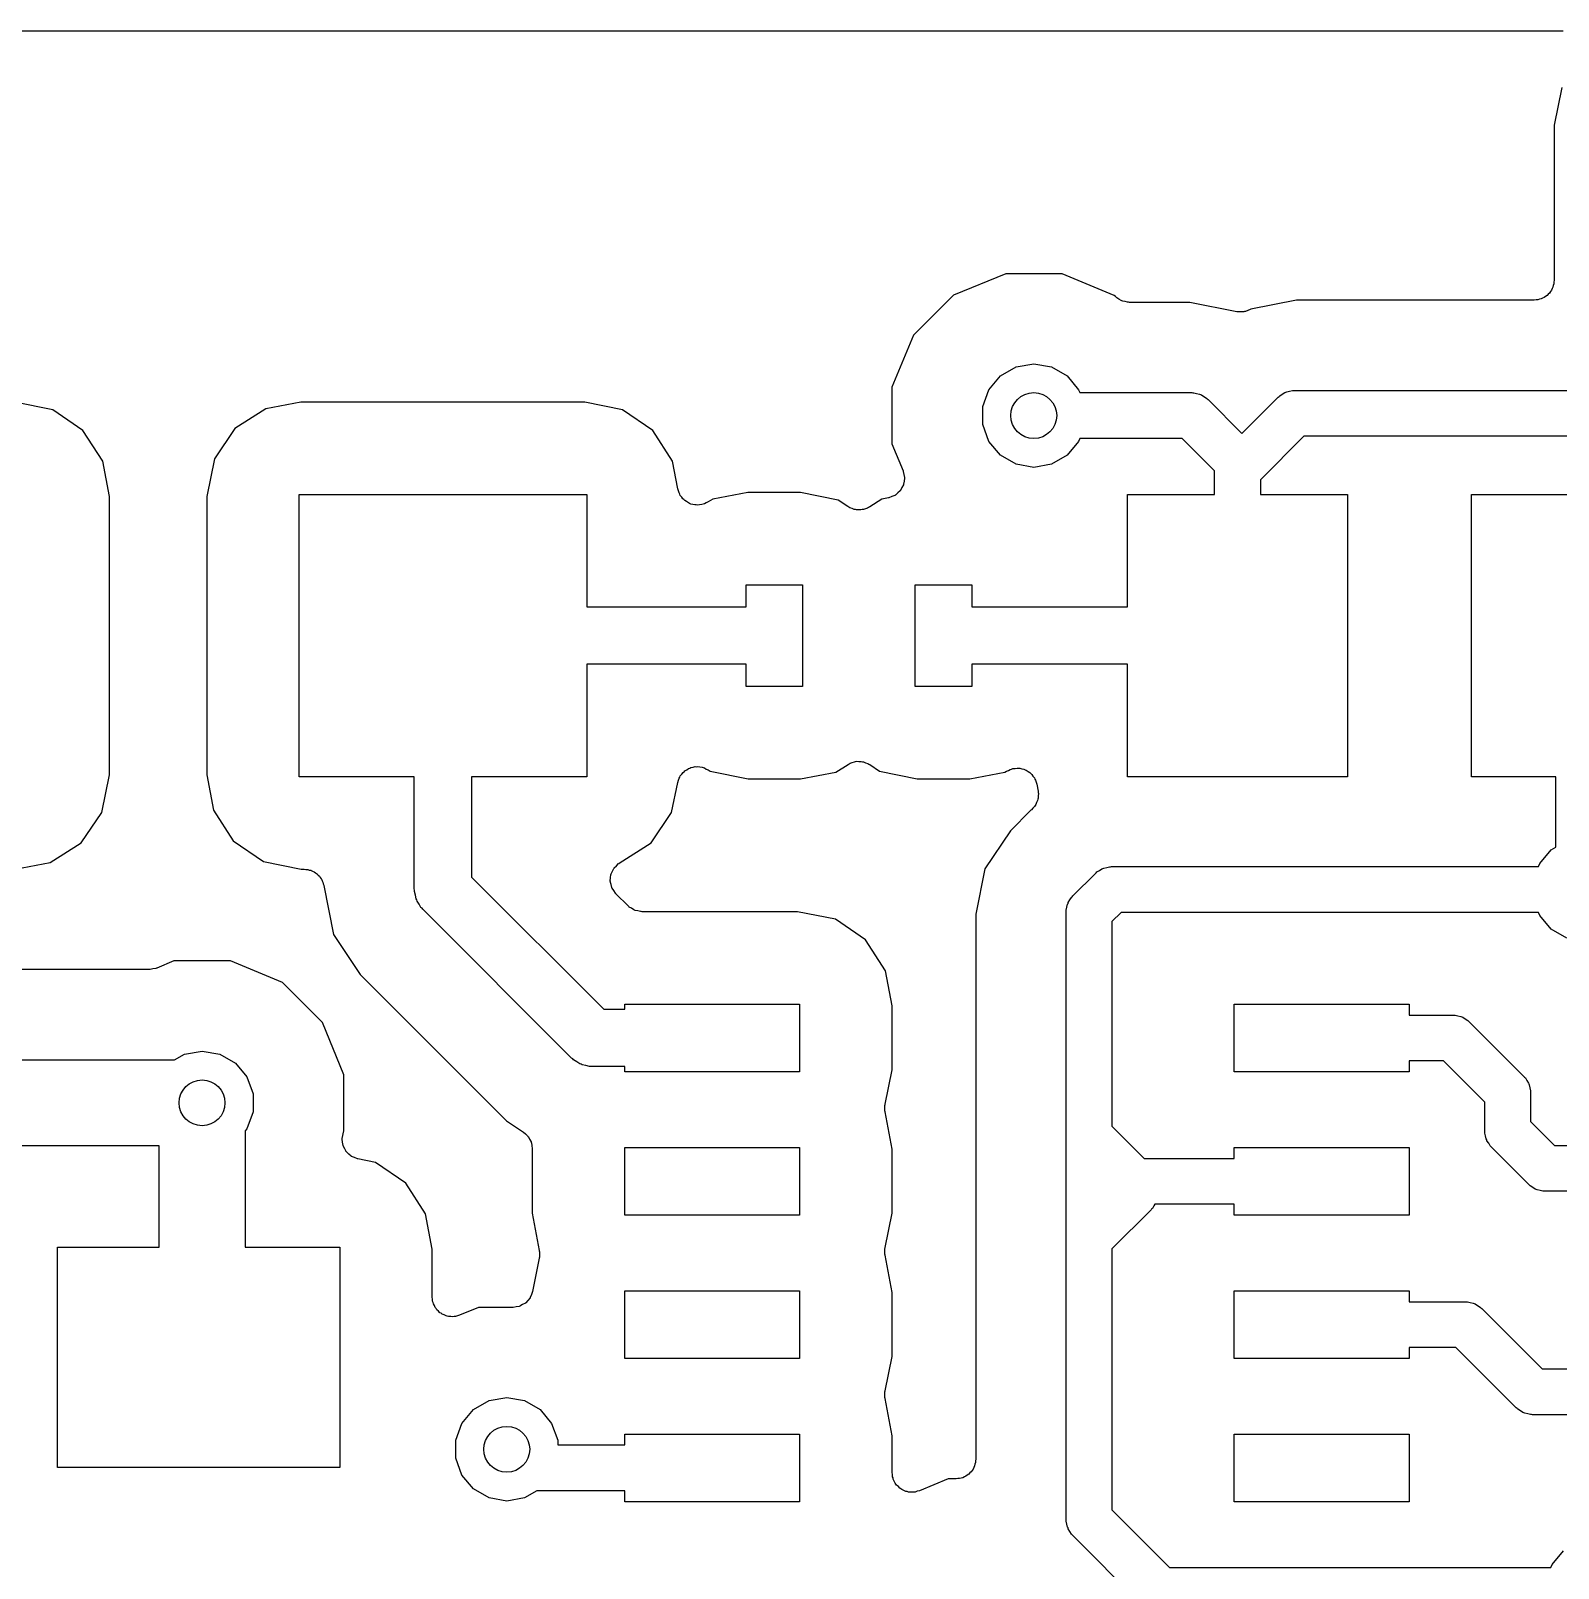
# Model space of a CAD drawing. Extents: x 91.5 to 189.2, y -113.2 to -60.7.
# Drawn here: x 113.86 to 127.4, y -74.74 to -61.12 of the extents above; entities that cross this region are included whole.
import ezdxf

# ---------------------------------------------------------------- set-up
doc = ezdxf.new("R2010")
doc.units = 0
doc.header["$MEASUREMENT"] = 0
doc.layers.add('BLACK', color=7, linetype='CONTINUOUS')

msp = doc.modelspace()

# ---------------------------------------------------------------- linework, layer by layer
at = {"layer": 'Black'}
for p, q in [((108.544, -61.12), (127.44, -61.12)), ((127.429, -61.6227), (127.361, -61.9576)), ((127.361, -61.9576), (127.361, -63.3313)), ((122.501, -63.2726), (122.039, -63.4636)), ((123.001, -63.273), (122.501, -63.2726)), ((123.463, -63.4648), (123.001, -63.273)), ((127.361, -63.3313), (127.358, -63.3464)), ((127.358, -63.3464), (127.358, -63.3618)), ((122.039, -63.4636), (121.685, -63.8169)), ((123.474, -63.4753), (123.463, -63.4648)), ((123.48, -63.4798), (123.474, -63.4753)), ((123.485, -63.4857), (123.48, -63.4798)), ((123.505, -63.4972), (123.485, -63.4857)), ((127.273, -63.4833), (127.259, -63.4885)), ((127.285, -63.4734), (127.273, -63.4833)), ((127.298, -63.4657), (127.285, -63.4734)), ((127.308, -63.454), (127.298, -63.4657)), ((127.32, -63.4441), (127.308, -63.454)), ((127.328, -63.4308), (127.32, -63.4441)), ((127.337, -63.419), (127.328, -63.4308)), ((127.343, -63.4046), (127.337, -63.419)), ((127.35, -63.3913), (127.343, -63.4046)), ((127.353, -63.3762), (127.35, -63.3913)), ((127.358, -63.3618), (127.353, -63.3762)), ((123.523, -63.5103), (123.505, -63.4972)), ((123.531, -63.5123), (123.523, -63.5103)), ((123.538, -63.5162), (123.531, -63.5123)), ((123.56, -63.5202), (123.538, -63.5162)), ((123.582, -63.5261), (123.56, -63.5202)), ((123.59, -63.5254), (123.582, -63.5261)), ((123.598, -63.5268), (123.59, -63.5254)), ((124.133, -63.5268), (123.598, -63.5268)), ((124.55, -63.6098), (124.133, -63.5268)), ((124.558, -63.6099), (124.55, -63.6098)), ((124.565, -63.6121), (124.558, -63.6099)), ((124.588, -63.6106), (124.565, -63.6121)), ((124.611, -63.6111), (124.588, -63.6106)), ((124.618, -63.6086), (124.611, -63.6111)), ((124.626, -63.6081), (124.618, -63.6086)), ((124.647, -63.5989), (124.626, -63.6081)), ((124.668, -63.5915), (124.647, -63.5989)), ((124.674, -63.587), (124.668, -63.5915)), ((125.077, -63.5068), (124.674, -63.587)), ((127.185, -63.5068), (125.077, -63.5068)), ((127.201, -63.5041), (127.185, -63.5068)), ((127.216, -63.5041), (127.201, -63.5041)), ((127.23, -63.4989), (127.216, -63.5041)), ((127.245, -63.4962), (127.23, -63.4989)), ((127.259, -63.4885), (127.245, -63.4962)), ((121.685, -63.8169), (121.493, -64.2788)), ((122.455, -64.1784), (122.593, -64.0987)), ((122.593, -64.0987), (122.75, -64.0711)), ((122.75, -64.0711), (122.907, -64.0987)), ((122.907, -64.0987), (123.045, -64.1784)), ((121.493, -64.2788), (121.493, -64.779)), ((122.298, -64.4503), (122.353, -64.3005)), ((122.353, -64.3005), (122.455, -64.1784)), ((123.045, -64.1784), (123.147, -64.3005)), ((123.147, -64.3005), (123.157, -64.3268)), ((114.057, -64.4787), (113.722, -64.4109)), ((116.256, -64.4109), (115.945, -64.4695)), ((118.772, -64.4109), (116.256, -64.4109)), ((119.107, -64.4787), (118.772, -64.4109)), ((123.157, -64.3268), (124.15, -64.3268)), ((124.15, -64.3268), (124.159, -64.3284)), ((124.159, -64.3284), (124.168, -64.3276)), ((124.168, -64.3276), (124.193, -64.3344)), ((124.193, -64.3344), (124.219, -64.3391)), ((124.219, -64.3391), (124.227, -64.3435)), ((124.227, -64.3435), (124.236, -64.3458)), ((124.236, -64.3458), (124.258, -64.3611)), ((124.258, -64.3611), (124.281, -64.3743)), ((124.281, -64.3743), (124.286, -64.3812)), ((124.286, -64.3812), (124.294, -64.3863)), ((124.294, -64.3863), (124.595, -64.6876)), ((124.595, -64.6876), (124.916, -64.3663)), ((124.916, -64.3663), (124.924, -64.3612)), ((124.924, -64.3612), (124.929, -64.3543)), ((124.929, -64.3543), (124.952, -64.3411)), ((124.952, -64.3411), (124.974, -64.3258)), ((124.974, -64.3258), (124.983, -64.3235)), ((124.983, -64.3235), (124.991, -64.3191)), ((124.991, -64.3191), (125.017, -64.3144)), ((125.017, -64.3144), (125.042, -64.3076)), ((125.042, -64.3076), (125.051, -64.3084)), ((125.051, -64.3084), (125.06, -64.3068)), ((125.06, -64.3068), (128.88, -64.3068)), ((114.325, -64.6613), (114.057, -64.4787)), ((115.945, -64.4695), (115.671, -64.6454)), ((119.375, -64.6613), (119.107, -64.4787)), ((122.298, -64.6097), (122.298, -64.4503)), ((114.5, -64.9346), (114.325, -64.6613)), ((115.671, -64.6454), (115.489, -64.9127)), ((119.55, -64.9346), (119.375, -64.6613)), ((122.353, -64.7595), (122.298, -64.6097)), ((125.144, -64.7132), (124.758, -65.0992)), ((128.796, -64.7132), (125.144, -64.7132)), ((121.493, -64.779), (121.592, -65.0192)), ((122.455, -64.8816), (122.353, -64.7595)), ((123.147, -64.7595), (123.045, -64.8816)), ((123.157, -64.7332), (123.147, -64.7595)), ((124.066, -64.7332), (123.157, -64.7332)), ((124.352, -65.0192), (124.066, -64.7332)), ((114.559, -65.2464), (114.5, -64.9346)), ((115.489, -64.9127), (115.421, -65.2476)), ((119.597, -65.1805), (119.55, -64.9346)), ((122.593, -64.9613), (122.455, -64.8816)), ((122.75, -64.9889), (122.593, -64.9613)), ((122.907, -64.9613), (122.75, -64.9889)), ((123.045, -64.8816), (122.907, -64.9613)), ((121.592, -65.0192), (121.592, -65.022)), ((121.592, -65.022), (121.594, -65.0243)), ((121.594, -65.0243), (121.599, -65.0517)), ((121.601, -65.1117), (121.597, -65.1392)), ((121.599, -65.0517), (121.605, -65.0788)), ((121.605, -65.0842), (121.601, -65.1117)), ((121.605, -65.0788), (121.605, -65.0815)), ((121.605, -65.0815), (121.605, -65.0842)), ((124.352, -65.23), (124.352, -65.0192)), ((124.758, -65.0992), (124.758, -65.23)), ((114.559, -67.7124), (114.559, -65.2464)), ((115.421, -65.2476), (115.421, -67.7136)), ((116.24, -67.73), (116.24, -65.23)), ((116.24, -65.23), (118.79, -65.23)), ((118.79, -65.23), (118.79, -66.226)), ((119.603, -65.1978), (119.597, -65.1805)), ((119.607, -65.2159), (119.603, -65.1978)), ((119.614, -65.2261), (119.607, -65.2159)), ((119.618, -65.2375), (119.614, -65.2261)), ((119.63, -65.2516), (119.618, -65.2375)), ((119.64, -65.2672), (119.63, -65.2516)), ((120.216, -65.2109), (119.905, -65.2695)), ((120.682, -65.2109), (120.216, -65.2109)), ((121.017, -65.2787), (120.682, -65.2109)), ((121.462, -65.2587), (121.405, -65.2695)), ((121.465, -65.2578), (121.462, -65.2587)), ((121.467, -65.2576), (121.465, -65.2578)), ((121.493, -65.247), (121.467, -65.2576)), ((121.519, -65.2372), (121.493, -65.247)), ((121.521, -65.2354), (121.519, -65.2372)), ((121.524, -65.2344), (121.521, -65.2354)), ((121.544, -65.2156), (121.524, -65.2344)), ((121.565, -65.1975), (121.544, -65.2156)), ((121.567, -65.1951), (121.565, -65.1975)), ((121.569, -65.1932), (121.567, -65.1951)), ((121.582, -65.1686), (121.569, -65.1932)), ((121.595, -65.1444), (121.582, -65.1686)), ((121.596, -65.1416), (121.595, -65.1444)), ((121.597, -65.1392), (121.596, -65.1416)), ((123.58, -66.226), (123.58, -65.23)), ((123.58, -65.23), (124.352, -65.23)), ((124.758, -65.23), (125.53, -65.23)), ((125.53, -65.23), (125.53, -67.73)), ((126.63, -67.73), (126.63, -65.23)), ((126.63, -65.23), (128.58, -65.23)), ((119.65, -65.2745), (119.64, -65.2672)), ((119.658, -65.2837), (119.65, -65.2745)), ((119.674, -65.2928), (119.658, -65.2837)), ((119.689, -65.3041), (119.674, -65.2928)), ((119.7, -65.3077), (119.689, -65.3041)), ((119.711, -65.3136), (119.7, -65.3077)), ((119.729, -65.3166), (119.711, -65.3136)), ((119.747, -65.3221), (119.729, -65.3166)), ((119.759, -65.3215), (119.747, -65.3221)), ((119.771, -65.3235), (119.759, -65.3215)), ((119.789, -65.3201), (119.771, -65.3235)), ((119.808, -65.3192), (119.789, -65.3201)), ((119.819, -65.3145), (119.808, -65.3192)), ((119.831, -65.3122), (119.819, -65.3145)), ((119.847, -65.3028), (119.831, -65.3122)), ((119.864, -65.2956), (119.847, -65.3028)), ((119.905, -65.2695), (119.864, -65.2956)), ((121.102, -65.3367), (121.017, -65.2787)), ((121.112, -65.3412), (121.102, -65.3367)), ((121.121, -65.3478), (121.112, -65.3412)), ((121.14, -65.3537), (121.121, -65.3478)), ((121.158, -65.3618), (121.14, -65.3537)), ((121.169, -65.3626), (121.158, -65.3618)), ((121.179, -65.3659), (121.169, -65.3626)), ((121.199, -65.3649), (121.179, -65.3659)), ((121.218, -65.3664), (121.199, -65.3649)), ((121.229, -65.3635), (121.218, -65.3664)), ((121.24, -65.3629), (121.229, -65.3635)), ((121.258, -65.3553), (121.24, -65.3629)), ((121.277, -65.35), (121.258, -65.3553)), ((121.286, -65.3436), (121.277, -65.35)), ((121.296, -65.3394), (121.286, -65.3436)), ((121.405, -65.2695), (121.296, -65.3394)), ((120.2, -66.226), (120.2, -66.03)), ((120.2, -66.03), (120.7, -66.03)), ((120.7, -66.03), (120.7, -66.4355)), ((121.7, -66.4355), (121.7, -66.03)), ((121.7, -66.03), (122.2, -66.03)), ((122.2, -66.03), (122.2, -66.226)), ((118.79, -66.226), (120.2, -66.226)), ((122.2, -66.226), (123.58, -66.226)), ((120.7, -66.4355), (120.7, -66.4359)), ((120.7, -66.4359), (120.7, -66.5241)), ((121.7, -66.4359), (121.7, -66.4355)), ((121.7, -66.5241), (121.7, -66.4359)), ((120.7, -66.5241), (120.7, -66.5245)), ((120.7, -66.5245), (120.7, -66.93)), ((121.7, -66.5245), (121.7, -66.5241)), ((121.7, -66.93), (121.7, -66.5245)), ((120.2, -66.734), (118.79, -66.734)), ((118.79, -66.734), (118.79, -67.73)), ((120.2, -66.93), (120.2, -66.734)), ((123.58, -66.734), (122.2, -66.734)), ((122.2, -66.734), (122.2, -66.93)), ((123.58, -67.73), (123.58, -66.734)), ((120.7, -66.93), (120.2, -66.93)), ((122.2, -66.93), (121.7, -66.93)), ((119.618, -67.7235), (119.631, -67.7087)), ((119.631, -67.7087), (119.642, -67.6924)), ((119.642, -67.6924), (119.651, -67.686)), ((119.651, -67.686), (119.658, -67.6778)), ((119.658, -67.6778), (119.675, -67.6684)), ((119.675, -67.6684), (119.691, -67.6569)), ((119.691, -67.6569), (119.702, -67.6539)), ((119.702, -67.6539), (119.712, -67.6487)), ((119.712, -67.6487), (119.731, -67.6457)), ((119.731, -67.6457), (119.75, -67.6404)), ((119.75, -67.6404), (119.761, -67.6412)), ((119.761, -67.6412), (119.772, -67.6396)), ((119.772, -67.6396), (119.791, -67.6435)), ((119.791, -67.6435), (119.811, -67.645)), ((119.811, -67.645), (119.821, -67.6495)), ((119.821, -67.6495), (119.832, -67.6517)), ((119.832, -67.6517), (119.848, -67.662)), ((119.848, -67.662), (119.866, -67.6702)), ((119.866, -67.6702), (119.883, -67.6813)), ((119.883, -67.6813), (120.218, -67.7491)), ((120.684, -67.7491), (120.995, -67.6905)), ((120.995, -67.6905), (121.104, -67.6206)), ((121.104, -67.6206), (121.114, -67.6164)), ((121.114, -67.6164), (121.123, -67.61)), ((121.123, -67.61), (121.142, -67.6047)), ((121.142, -67.6047), (121.16, -67.5971)), ((121.16, -67.5971), (121.171, -67.5965)), ((121.171, -67.5965), (121.182, -67.5936)), ((121.182, -67.5936), (121.201, -67.5951)), ((121.201, -67.5951), (121.221, -67.5941)), ((121.221, -67.5941), (121.231, -67.5974)), ((121.231, -67.5974), (121.242, -67.5982)), ((121.242, -67.5982), (121.26, -67.6063)), ((121.26, -67.6063), (121.279, -67.6122)), ((121.279, -67.6122), (121.288, -67.6188)), ((121.288, -67.6188), (121.298, -67.6233)), ((121.298, -67.6233), (121.383, -67.6813)), ((121.383, -67.6813), (121.718, -67.7491)), ((122.184, -67.7491), (122.495, -67.6905)), ((122.495, -67.6905), (122.509, -67.6816)), ((122.509, -67.6816), (122.526, -67.6744)), ((122.526, -67.6744), (122.542, -67.665)), ((122.542, -67.665), (122.554, -67.6627)), ((122.554, -67.6627), (122.565, -67.658)), ((122.565, -67.658), (122.584, -67.6571)), ((122.584, -67.6571), (122.602, -67.6537)), ((122.602, -67.6537), (122.614, -67.6557)), ((122.614, -67.6557), (122.626, -67.6551)), ((122.626, -67.6551), (122.644, -67.6606)), ((122.644, -67.6606), (122.662, -67.6636)), ((122.662, -67.6636), (122.673, -67.6696)), ((122.673, -67.6696), (122.684, -67.6732)), ((122.684, -67.6732), (122.699, -67.6844)), ((122.699, -67.6844), (122.715, -67.6935)), ((122.715, -67.6935), (122.723, -67.7027)), ((122.723, -67.7027), (122.733, -67.7101)), ((122.733, -67.7101), (122.743, -67.7257)), ((114.491, -68.0473), (114.559, -67.7124)), ((115.421, -67.7136), (115.48, -68.0254)), ((117.261, -67.73), (116.24, -67.73)), ((117.261, -68.725), (117.261, -67.73)), ((118.79, -67.73), (117.769, -67.73)), ((117.769, -67.73), (117.769, -68.6198)), ((119.541, -68.0473), (119.595, -67.7802)), ((119.595, -67.7802), (119.603, -67.7618)), ((119.603, -67.7618), (119.607, -67.7427)), ((119.607, -67.7427), (119.614, -67.7337)), ((119.614, -67.7337), (119.618, -67.7235)), ((120.218, -67.7491), (120.684, -67.7491)), ((121.718, -67.7491), (122.184, -67.7491)), ((122.743, -67.7257), (122.755, -67.7397)), ((122.755, -67.7397), (122.759, -67.7511)), ((122.759, -67.7511), (122.766, -67.7613)), ((122.766, -67.7613), (122.77, -67.7794)), ((122.77, -67.7794), (122.777, -67.7968)), ((122.777, -67.7968), (122.788, -67.858)), ((125.53, -67.73), (123.58, -67.73)), ((127.376, -67.73), (126.63, -67.73)), ((127.376, -68.3548), (127.376, -67.73)), ((122.769, -67.9765), (122.762, -67.9847)), ((122.775, -67.9576), (122.769, -67.9765)), ((122.784, -67.9396), (122.775, -67.9576)), ((122.785, -67.929), (122.784, -67.9396)), ((122.789, -67.919), (122.785, -67.929)), ((122.788, -67.858), (122.788, -67.8687)), ((122.788, -67.8687), (122.791, -67.879)), ((122.791, -67.879), (122.789, -67.8989)), ((122.789, -67.8989), (122.789, -67.919)), ((114.309, -68.3146), (114.491, -68.0473)), ((115.48, -68.0254), (115.655, -68.2987)), ((119.359, -68.3146), (119.541, -68.0473)), ((122.724, -68.027), (122.543, -68.2084)), ((122.73, -68.0236), (122.724, -68.027)), ((122.743, -68.0081), (122.73, -68.0236)), ((122.757, -67.9943), (122.743, -68.0081)), ((122.762, -67.9847), (122.757, -67.9943)), ((122.543, -68.2084), (122.316, -68.5474)), ((114.035, -68.4905), (114.309, -68.3146)), ((115.655, -68.2987), (115.923, -68.4813)), ((119.077, -68.4957), (119.359, -68.3146)), ((127.233, -68.5005), (127.335, -68.3784)), ((127.335, -68.3784), (127.376, -68.3548)), ((113.724, -68.5491), (114.035, -68.4905)), ((115.923, -68.4813), (116.258, -68.5491)), ((119.032, -68.5371), (119.052, -68.5187)), ((119.052, -68.5187), (119.071, -68.4996)), ((119.071, -68.4996), (119.075, -68.4981)), ((119.075, -68.4981), (119.077, -68.4957)), ((123.397, -68.5344), (123.422, -68.5276)), ((123.422, -68.5276), (123.431, -68.5284)), ((123.431, -68.5284), (123.44, -68.5268)), ((123.44, -68.5268), (127.223, -68.5268)), ((127.223, -68.5268), (127.233, -68.5005)), ((116.258, -68.5491), (116.285, -68.5491)), ((116.285, -68.5491), (116.301, -68.5518)), ((116.301, -68.5518), (116.316, -68.5518)), ((116.316, -68.5518), (116.33, -68.557)), ((116.33, -68.557), (116.331, -68.5571)), ((116.331, -68.5571), (116.342, -68.5588)), ((116.342, -68.5588), (116.343, -68.5592)), ((116.343, -68.5592), (116.346, -68.5597)), ((116.346, -68.5597), (116.359, -68.5674)), ((116.359, -68.5674), (116.373, -68.5726)), ((116.373, -68.5726), (116.385, -68.5824)), ((116.385, -68.5824), (116.395, -68.5881)), ((116.395, -68.5881), (116.396, -68.5888)), ((116.396, -68.5888), (116.398, -68.5902)), ((116.398, -68.5902), (116.408, -68.6019)), ((116.408, -68.6019), (116.42, -68.6118)), ((116.42, -68.6118), (116.427, -68.6246)), ((116.427, -68.6246), (116.436, -68.634)), ((116.436, -68.634), (116.436, -68.635)), ((116.436, -68.635), (116.437, -68.6369)), ((116.437, -68.6369), (116.443, -68.6513)), ((116.443, -68.6513), (116.45, -68.6646)), ((116.45, -68.6646), (116.453, -68.6785)), ((117.769, -68.6198), (118.94, -69.791)), ((118.997, -68.6518), (119, -68.6249)), ((118.998, -68.6552), (118.997, -68.6518)), ((118.997, -68.6586), (118.998, -68.6552)), ((119.004, -68.6848), (118.997, -68.6586)), ((119, -68.6249), (119.003, -68.5979)), ((119.003, -68.5979), (119.004, -68.5948)), ((119.004, -68.5913), (119.017, -68.5672)), ((119.004, -68.5948), (119.004, -68.5913)), ((119.017, -68.5672), (119.028, -68.5427)), ((119.028, -68.5427), (119.031, -68.5402)), ((119.031, -68.5402), (119.032, -68.5371)), ((122.316, -68.5474), (122.237, -68.9473)), ((123.096, -68.7863), (123.296, -68.5863)), ((123.296, -68.5863), (123.304, -68.5812)), ((123.304, -68.5812), (123.309, -68.5743)), ((123.309, -68.5743), (123.332, -68.5611)), ((123.332, -68.5611), (123.354, -68.5458)), ((123.354, -68.5458), (123.363, -68.5435)), ((123.363, -68.5435), (123.371, -68.5391)), ((123.371, -68.5391), (123.397, -68.5344)), ((116.453, -68.6785), (116.458, -68.6908)), ((116.458, -68.6908), (116.458, -68.6939)), ((116.458, -68.6939), (116.458, -68.6941)), ((116.458, -68.6941), (116.458, -68.6943)), ((116.458, -68.6943), (116.544, -69.127)), ((117.263, -68.736), (117.261, -68.725)), ((117.262, -68.7471), (117.263, -68.736)), ((117.271, -68.7792), (117.262, -68.7471)), ((117.276, -68.8119), (117.271, -68.7792)), ((119.01, -68.7112), (119.004, -68.6848)), ((119.012, -68.7141), (119.01, -68.7112)), ((119.013, -68.7175), (119.012, -68.7141)), ((119.029, -68.7397), (119.013, -68.7175)), ((119.043, -68.7625), (119.029, -68.7397)), ((119.046, -68.7646), (119.043, -68.7625)), ((119.048, -68.7674), (119.046, -68.7646)), ((119.155, -68.8745), (119.048, -68.7674)), ((123.071, -68.8224), (123.084, -68.7994)), ((123.084, -68.7994), (123.091, -68.7936)), ((123.091, -68.7936), (123.096, -68.7863)), ((117.282, -68.8216), (117.276, -68.8119)), ((117.285, -68.8323), (117.282, -68.8216)), ((117.304, -68.8595), (117.285, -68.8323)), ((117.32, -68.8883), (117.304, -68.8595)), ((117.329, -68.8955), (117.32, -68.8883)), ((117.335, -68.9046), (117.329, -68.8955)), ((118.655, -70.2246), (117.335, -68.9046)), ((119.161, -68.8789), (119.155, -68.8745)), ((119.166, -68.8848), (119.161, -68.8789)), ((119.186, -68.8963), (119.166, -68.8848)), ((119.205, -68.9094), (119.186, -68.8963)), ((119.212, -68.9114), (119.205, -68.9094)), ((119.219, -68.9153), (119.212, -68.9114)), ((119.242, -68.9193), (119.219, -68.9153)), ((119.264, -68.9252), (119.242, -68.9193)), ((119.272, -68.9245), (119.264, -68.9252)), ((119.279, -68.9259), (119.272, -68.9245)), ((120.657, -68.9259), (119.279, -68.9259)), ((120.992, -68.9937), (120.657, -68.9259)), ((123.037, -68.93), (123.038, -68.9212)), ((123.037, -70.91), (123.037, -68.93)), ((123.038, -68.9123), (123.044, -68.8867)), ((123.038, -68.9212), (123.038, -68.9123)), ((123.044, -68.8867), (123.049, -68.8605)), ((123.049, -68.8605), (123.054, -68.8528)), ((123.054, -68.8528), (123.056, -68.8441)), ((123.056, -68.8441), (123.071, -68.8224)), ((123.524, -68.9332), (123.443, -69.0142)), ((127.223, -68.9332), (123.524, -68.9332)), ((127.233, -68.9595), (127.223, -68.9332)), ((121.26, -69.1763), (120.992, -68.9937)), ((122.237, -68.9473), (122.237, -73.7771)), ((123.443, -69.0142), (123.443, -70.8258)), ((127.335, -69.0816), (127.233, -68.9595)), ((116.544, -69.127), (116.782, -69.4825)), ((121.435, -69.4496), (121.26, -69.1763)), ((127.473, -69.1613), (127.335, -69.0816)), ((114.911, -69.439), (112.169, -69.439)), ((114.915, -69.4383), (114.911, -69.439)), ((114.919, -69.4388), (114.915, -69.4383)), ((114.945, -69.4331), (114.919, -69.4388)), ((114.971, -69.4284), (114.945, -69.4331)), ((114.975, -69.4265), (114.971, -69.4284)), ((114.978, -69.4257), (114.975, -69.4265)), ((115.131, -69.3626), (114.978, -69.4257)), ((115.631, -69.363), (115.131, -69.3626)), ((116.093, -69.5548), (115.631, -69.363)), ((121.494, -69.7614), (121.435, -69.4496)), ((116.446, -69.9088), (116.093, -69.5548)), ((116.782, -69.4825), (118.077, -70.7781)), ((119.125, -69.791), (119.125, -69.745)), ((119.125, -69.745), (120.675, -69.745)), ((120.675, -69.745), (120.675, -70.345)), ((124.525, -70.345), (124.525, -69.745)), ((124.525, -69.745), (126.075, -69.745)), ((126.075, -69.745), (126.075, -69.8418)), ((118.94, -69.791), (119.125, -69.791)), ((121.494, -70.3274), (121.494, -69.7614)), ((126.075, -69.8418), (126.465, -69.8418)), ((126.465, -69.8418), (126.474, -69.8434)), ((126.474, -69.8434), (126.483, -69.8426)), ((126.483, -69.8426), (126.508, -69.8494)), ((126.508, -69.8494), (126.534, -69.8541)), ((126.534, -69.8541), (126.542, -69.8585)), ((126.542, -69.8585), (126.551, -69.8608)), ((126.551, -69.8608), (126.573, -69.8761)), ((126.573, -69.8761), (126.596, -69.8893)), ((126.596, -69.8893), (126.601, -69.8962)), ((116.637, -70.371), (116.446, -69.9088)), ((126.601, -69.8962), (126.609, -69.9013)), ((126.609, -69.9013), (127.094, -70.3863)), ((115.223, -70.1887), (115.38, -70.1611)), ((115.38, -70.1611), (115.537, -70.1887)), ((111.2, -70.239), (115.136, -70.239)), ((115.136, -70.239), (115.223, -70.1887)), ((115.537, -70.1887), (115.675, -70.2684)), ((115.675, -70.2684), (115.777, -70.3905)), ((118.665, -70.231), (118.655, -70.2246)), ((118.672, -70.2396), (118.665, -70.231)), ((118.7, -70.2562), (118.672, -70.2396)), ((118.728, -70.2752), (118.7, -70.2562)), ((118.738, -70.2781), (118.728, -70.2752)), ((118.748, -70.2837), (118.738, -70.2781)), ((118.781, -70.2894), (118.748, -70.2837)), ((118.813, -70.298), (118.781, -70.2894)), ((118.824, -70.2971), (118.813, -70.298)), ((118.835, -70.299), (118.824, -70.2971)), ((119.125, -70.299), (118.835, -70.299)), ((119.125, -70.345), (119.125, -70.299)), ((126.381, -70.2482), (126.075, -70.2482)), ((126.075, -70.2482), (126.075, -70.345)), ((126.747, -70.6142), (126.381, -70.2482)), ((115.777, -70.3905), (115.832, -70.5403)), ((116.637, -70.8712), (116.637, -70.371)), ((120.675, -70.345), (119.125, -70.345)), ((121.432, -70.6329), (121.494, -70.3274)), ((126.075, -70.345), (124.525, -70.345)), ((127.094, -70.3863), (127.099, -70.3936)), ((127.099, -70.3936), (127.106, -70.3994)), ((127.106, -70.3994), (127.119, -70.4224)), ((127.119, -70.4224), (127.134, -70.4441)), ((115.832, -70.5403), (115.832, -70.6997)), ((127.134, -70.4441), (127.136, -70.4528)), ((127.136, -70.4528), (127.141, -70.4605)), ((127.141, -70.4605), (127.146, -70.4866)), ((127.146, -70.4866), (127.152, -70.5123)), ((127.152, -70.5123), (127.152, -70.5212)), ((127.152, -70.5212), (127.153, -70.53)), ((127.153, -70.53), (127.153, -70.7858)), ((115.832, -70.6997), (115.777, -70.8495)), ((121.431, -70.6392), (121.432, -70.6361)), ((121.431, -70.6665), (121.431, -70.6392)), ((121.431, -70.6938), (121.431, -70.6665)), ((121.432, -70.6969), (121.431, -70.6938)), ((121.432, -70.6361), (121.432, -70.6329)), ((121.432, -70.7002), (121.432, -70.6969)), ((121.494, -71.0314), (121.432, -70.7002)), ((126.747, -70.87), (126.747, -70.6142)), ((118.077, -70.7781), (118.228, -70.8786)), ((123.443, -70.8258), (123.729, -71.1118)), ((127.153, -70.7858), (127.364, -70.9968)), ((115.777, -70.8495), (115.761, -70.8691)), ((115.761, -70.8691), (115.761, -71.9)), ((116.621, -70.9373), (116.627, -70.9092)), ((116.621, -70.939), (116.621, -70.9373)), ((116.621, -70.9407), (116.621, -70.939)), ((116.625, -70.9692), (116.621, -70.9407)), ((116.629, -70.9978), (116.625, -70.9692)), ((116.627, -70.9092), (116.633, -70.881)), ((116.633, -70.881), (116.634, -70.8795)), ((116.634, -70.8778), (116.637, -70.8712)), ((116.634, -70.8795), (116.634, -70.8778)), ((118.228, -70.8786), (118.246, -70.8957)), ((118.246, -70.8957), (118.265, -70.9117)), ((118.265, -70.9117), (118.268, -70.9167)), ((118.268, -70.9167), (118.272, -70.9207)), ((118.272, -70.9207), (118.283, -70.943)), ((118.283, -70.943), (118.295, -70.9645)), ((118.295, -70.9645), (118.296, -70.9702)), ((118.296, -70.9702), (118.299, -70.9754)), ((118.299, -70.9754), (118.302, -71)), ((123.037, -71.83), (123.037, -70.91)), ((126.748, -70.8788), (126.747, -70.87)), ((126.748, -70.8877), (126.748, -70.8788)), ((126.754, -70.9133), (126.748, -70.8877)), ((126.759, -70.9395), (126.754, -70.9133)), ((126.764, -70.9472), (126.759, -70.9395)), ((126.766, -70.9559), (126.764, -70.9472)), ((126.781, -70.9776), (126.766, -70.9559)), ((126.794, -71.0006), (126.781, -70.9776)), ((114.999, -71.001), (111.2, -71.001)), ((114.999, -71.9), (114.999, -71.001)), ((116.63, -70.9993), (116.629, -70.9978)), ((116.63, -71.001), (116.63, -70.9993)), ((116.644, -71.0263), (116.63, -71.001)), ((116.657, -71.0519), (116.644, -71.0263)), ((116.658, -71.053), (116.657, -71.0519)), ((116.659, -71.0545), (116.658, -71.053)), ((116.681, -71.0736), (116.659, -71.0545)), ((116.702, -71.0931), (116.681, -71.0736)), ((116.703, -71.0937), (116.702, -71.0931)), ((116.705, -71.0949), (116.703, -71.0937)), ((116.732, -71.1054), (116.705, -71.0949)), ((116.758, -71.1164), (116.732, -71.1054)), ((116.76, -71.1165), (116.758, -71.1164)), ((116.761, -71.1171), (116.76, -71.1165)), ((118.302, -71), (118.306, -71.0245)), ((118.306, -71.0245), (118.306, -71.5986)), ((119.125, -71.615), (119.125, -71.015)), ((119.125, -71.015), (120.675, -71.015)), ((120.675, -71.015), (120.675, -71.615)), ((121.494, -71.5974), (121.494, -71.0314)), ((123.729, -71.1118), (124.525, -71.1118)), ((124.525, -71.1118), (124.525, -71.015)), ((124.525, -71.015), (126.075, -71.015)), ((126.075, -71.015), (126.075, -71.615)), ((126.801, -71.0064), (126.794, -71.0006)), ((126.806, -71.0137), (126.801, -71.0064)), ((127.136, -71.3437), (126.806, -71.0137)), ((127.364, -70.9968), (128, -70.9968)), ((116.917, -71.1487), (116.761, -71.1171)), ((117.185, -71.3313), (116.917, -71.1487)), ((117.36, -71.6046), (117.185, -71.3313)), ((127.144, -71.3488), (127.136, -71.3437)), ((127.149, -71.3557), (127.144, -71.3488)), ((127.172, -71.3689), (127.149, -71.3557)), ((127.194, -71.3842), (127.172, -71.3689)), ((127.203, -71.3865), (127.194, -71.3842)), ((127.211, -71.3909), (127.203, -71.3865)), ((123.824, -71.5182), (123.814, -71.5326)), ((124.525, -71.5182), (123.824, -71.5182)), ((124.525, -71.615), (124.525, -71.5182)), ((127.237, -71.3956), (127.211, -71.3909)), ((127.262, -71.4024), (127.237, -71.3956)), ((127.271, -71.4016), (127.262, -71.4024)), ((127.28, -71.4032), (127.271, -71.4016)), ((128, -71.4032), (127.28, -71.4032)), ((117.419, -71.9164), (117.36, -71.6046)), ((118.306, -71.5986), (118.368, -71.9298)), ((120.675, -71.615), (119.125, -71.615)), ((121.432, -71.9029), (121.494, -71.5974)), ((123.789, -71.5687), (123.443, -71.9142)), ((123.794, -71.5614), (123.789, -71.5687)), ((123.801, -71.5556), (123.794, -71.5614)), ((123.814, -71.5326), (123.801, -71.5556)), ((126.075, -71.615), (124.525, -71.615)), ((114.1, -73.85), (114.1, -71.9)), ((114.1, -71.9), (114.999, -71.9)), ((115.761, -71.9), (116.6, -71.9)), ((116.6, -71.9), (116.6, -73.85)), ((117.419, -72.3404), (117.419, -71.9164)), ((118.368, -71.9298), (118.368, -71.9331)), ((118.368, -71.9331), (118.369, -71.9362)), ((121.431, -71.9092), (121.432, -71.9061)), ((121.431, -71.9365), (121.431, -71.9092)), ((121.432, -71.9061), (121.432, -71.9029)), ((123.037, -74.31), (123.037, -71.83)), ((123.443, -71.9142), (123.443, -74.2258)), ((118.368, -71.9971), (118.308, -72.2922)), ((118.369, -71.9908), (118.368, -71.9939)), ((118.368, -71.9939), (118.368, -71.9971)), ((118.369, -71.9362), (118.369, -71.9635)), ((118.369, -71.9635), (118.369, -71.9908)), ((121.431, -71.9638), (121.431, -71.9365)), ((121.432, -71.9669), (121.431, -71.9638)), ((121.432, -71.9702), (121.432, -71.9669)), ((121.494, -72.3014), (121.432, -71.9702)), ((117.422, -72.3592), (117.419, -72.3404)), ((118.298, -72.3186), (118.288, -72.3452)), ((118.308, -72.2922), (118.298, -72.3186)), ((119.125, -72.885), (119.125, -72.285)), ((119.125, -72.285), (120.675, -72.285)), ((120.675, -72.285), (120.675, -72.885)), ((121.494, -72.8674), (121.494, -72.3014)), ((124.525, -72.885), (124.525, -72.285)), ((124.525, -72.285), (126.075, -72.285)), ((126.075, -72.285), (126.075, -72.3818)), ((117.423, -72.3782), (117.422, -72.3592)), ((117.428, -72.389), (117.423, -72.3782)), ((117.43, -72.4004), (117.428, -72.389)), ((117.439, -72.4169), (117.43, -72.4004)), ((117.447, -72.4345), (117.439, -72.4169)), ((117.454, -72.4431), (117.447, -72.4345)), ((117.46, -72.4532), (117.454, -72.4431)), ((117.475, -72.4654), (117.46, -72.4532)), ((117.488, -72.4795), (117.475, -72.4654)), ((117.831, -72.4326), (117.662, -72.5026)), ((118.136, -72.4328), (117.831, -72.4326)), ((118.164, -72.4279), (118.136, -72.4328)), ((118.192, -72.4237), (118.164, -72.4279)), ((118.194, -72.4227), (118.192, -72.4237)), ((118.196, -72.4223), (118.194, -72.4227)), ((118.22, -72.4082), (118.196, -72.4223)), ((118.245, -72.3946), (118.22, -72.4082)), ((118.247, -72.393), (118.245, -72.3946)), ((118.249, -72.3919), (118.247, -72.393)), ((118.267, -72.3702), (118.249, -72.3919)), ((118.286, -72.3489), (118.267, -72.3702)), ((118.287, -72.3469), (118.286, -72.3489)), ((118.288, -72.3452), (118.287, -72.3469)), ((126.075, -72.3818), (126.575, -72.3818)), ((126.575, -72.3818), (126.584, -72.3834)), ((126.584, -72.3834), (126.593, -72.3826)), ((126.593, -72.3826), (126.618, -72.3894)), ((126.618, -72.3894), (126.644, -72.3941)), ((126.644, -72.3941), (126.652, -72.3985)), ((126.652, -72.3985), (126.661, -72.4008)), ((126.661, -72.4008), (126.683, -72.4161)), ((126.683, -72.4161), (126.706, -72.4293)), ((126.706, -72.4293), (126.711, -72.4362)), ((126.711, -72.4362), (126.719, -72.4413)), ((126.719, -72.4413), (127.254, -72.9768)), ((117.498, -72.4849), (117.488, -72.4795)), ((117.507, -72.4924), (117.498, -72.4849)), ((117.525, -72.4989), (117.507, -72.4924)), ((117.542, -72.5077), (117.525, -72.4989)), ((117.553, -72.5092), (117.542, -72.5077)), ((117.564, -72.5132), (117.553, -72.5092)), ((117.583, -72.5132), (117.564, -72.5132)), ((117.602, -72.5157), (117.583, -72.5132)), ((117.613, -72.5132), (117.602, -72.5157)), ((117.625, -72.5132), (117.613, -72.5132)), ((117.643, -72.5067), (117.625, -72.5132)), ((117.662, -72.5026), (117.643, -72.5067)), ((120.675, -72.885), (119.125, -72.885)), ((121.432, -73.1729), (121.494, -72.8674)), ((126.075, -72.885), (124.525, -72.885)), ((126.491, -72.7882), (126.075, -72.7882)), ((126.075, -72.7882), (126.075, -72.885)), ((127.026, -73.3237), (126.491, -72.7882)), ((127.254, -72.9768), (129.48, -72.9768)), ((117.785, -73.3384), (117.923, -73.2587)), ((117.923, -73.2587), (118.08, -73.2311)), ((118.08, -73.2311), (118.237, -73.2587)), ((118.237, -73.2587), (118.375, -73.3384)), ((121.431, -73.1792), (121.432, -73.1761)), ((121.431, -73.2065), (121.431, -73.1792)), ((121.431, -73.2338), (121.431, -73.2065)), ((121.432, -73.2369), (121.431, -73.2338)), ((121.432, -73.1761), (121.432, -73.1729)), ((121.432, -73.2402), (121.432, -73.2369)), ((121.494, -73.5714), (121.432, -73.2402)), ((117.683, -73.4605), (117.785, -73.3384)), ((118.375, -73.3384), (118.477, -73.4605)), ((127.034, -73.3288), (127.026, -73.3237)), ((127.039, -73.3357), (127.034, -73.3288)), ((127.062, -73.3489), (127.039, -73.3357)), ((127.084, -73.3642), (127.062, -73.3489)), ((127.093, -73.3665), (127.084, -73.3642)), ((127.101, -73.3709), (127.093, -73.3665)), ((127.127, -73.3756), (127.101, -73.3709)), ((127.152, -73.3824), (127.127, -73.3756)), ((127.161, -73.3816), (127.152, -73.3824)), ((127.17, -73.3832), (127.161, -73.3816)), ((129.48, -73.3832), (127.17, -73.3832)), ((117.628, -73.6103), (117.683, -73.4605)), ((118.477, -73.4605), (118.532, -73.6103)), ((119.125, -73.6518), (119.125, -73.555)), ((119.125, -73.555), (120.675, -73.555)), ((120.675, -73.555), (120.675, -74.155)), ((124.525, -74.155), (124.525, -73.555)), ((124.525, -73.555), (126.075, -73.555)), ((126.075, -73.555), (126.075, -74.155)), ((117.628, -73.7697), (117.628, -73.6103)), ((118.532, -73.6103), (118.532, -73.6518)), ((118.532, -73.6518), (119.125, -73.6518)), ((121.494, -73.8955), (121.494, -73.5714)), ((117.683, -73.9195), (117.628, -73.7697)), ((122.226, -73.8372), (122.218, -73.8505)), ((122.229, -73.8221), (122.226, -73.8372)), ((122.234, -73.8078), (122.229, -73.8221)), ((122.237, -73.7771), (122.234, -73.7923)), ((122.234, -73.7923), (122.234, -73.8078)), ((116.6, -73.85), (114.1, -73.85)), ((117.785, -74.0416), (117.683, -73.9195)), ((121.497, -73.9143), (121.494, -73.8955)), ((121.498, -73.9333), (121.497, -73.9143)), ((121.503, -73.9441), (121.498, -73.9333)), ((121.505, -73.9555), (121.503, -73.9441)), ((121.514, -73.972), (121.505, -73.9555)), ((121.522, -73.9897), (121.514, -73.972)), ((121.991, -73.9526), (121.737, -74.0577)), ((122.061, -73.9526), (121.991, -73.9526)), ((122.076, -73.95), (122.061, -73.9526)), ((122.092, -73.95), (122.076, -73.95)), ((122.106, -73.9448), (122.092, -73.95)), ((122.121, -73.9421), (122.106, -73.9448)), ((122.135, -73.9344), (122.121, -73.9421)), ((122.149, -73.9291), (122.135, -73.9344)), ((122.161, -73.9193), (122.149, -73.9291)), ((122.174, -73.9117), (122.161, -73.9193)), ((122.184, -73.8999), (122.174, -73.9117)), ((122.196, -73.89), (122.184, -73.8999)), ((122.203, -73.8767), (122.196, -73.89)), ((122.213, -73.865), (122.203, -73.8767)), ((122.218, -73.8505), (122.213, -73.865)), ((117.923, -74.1213), (117.785, -74.0416)), ((118.346, -74.0582), (118.237, -74.1213)), ((119.125, -74.0582), (118.346, -74.0582)), ((119.125, -74.155), (119.125, -74.0582)), ((121.529, -73.9982), (121.522, -73.9897)), ((121.535, -74.0083), (121.529, -73.9982)), ((121.55, -74.0206), (121.535, -74.0083)), ((121.563, -74.0346), (121.55, -74.0206)), ((121.573, -74.04), (121.563, -74.0346)), ((121.582, -74.0475), (121.573, -74.04)), ((121.6, -74.054), (121.582, -74.0475)), ((121.617, -74.0628), (121.6, -74.054)), ((121.628, -74.0644), (121.617, -74.0628)), ((121.639, -74.0683), (121.628, -74.0644)), ((121.658, -74.0683), (121.639, -74.0683)), ((121.677, -74.0708), (121.658, -74.0683)), ((121.688, -74.0683), (121.677, -74.0708)), ((121.7, -74.0683), (121.688, -74.0683)), ((121.718, -74.0618), (121.7, -74.0683)), ((121.737, -74.0577), (121.718, -74.0618)), ((118.08, -74.1489), (117.923, -74.1213)), ((118.237, -74.1213), (118.08, -74.1489)), ((120.675, -74.155), (119.125, -74.155)), ((123.443, -74.2258), (123.954, -74.7368)), ((126.075, -74.155), (124.525, -74.155)), ((123.038, -74.3188), (123.037, -74.31)), ((123.038, -74.3277), (123.038, -74.3188)), ((123.044, -74.3533), (123.038, -74.3277)), ((123.049, -74.3795), (123.044, -74.3533)), ((123.054, -74.3872), (123.049, -74.3795)), ((123.056, -74.3959), (123.054, -74.3872)), ((123.071, -74.4176), (123.056, -74.3959)), ((123.084, -74.4406), (123.071, -74.4176)), ((123.091, -74.4464), (123.084, -74.4406)), ((123.096, -74.4537), (123.091, -74.4464)), ((123.726, -75.0837), (123.096, -74.4537)), ((127.343, -74.7105), (127.445, -74.5884)), ((123.954, -74.7368), (127.333, -74.7368)), ((127.333, -74.7368), (127.343, -74.7105))]:
    msp.add_line(p, q, dxfattribs=at)
for centre in [(122.75, -64.53), (115.38, -70.62), (118.08, -73.69)]:
    msp.add_circle(centre, 0.2032, dxfattribs=at)

doc.saveas('drawing.dxf')
